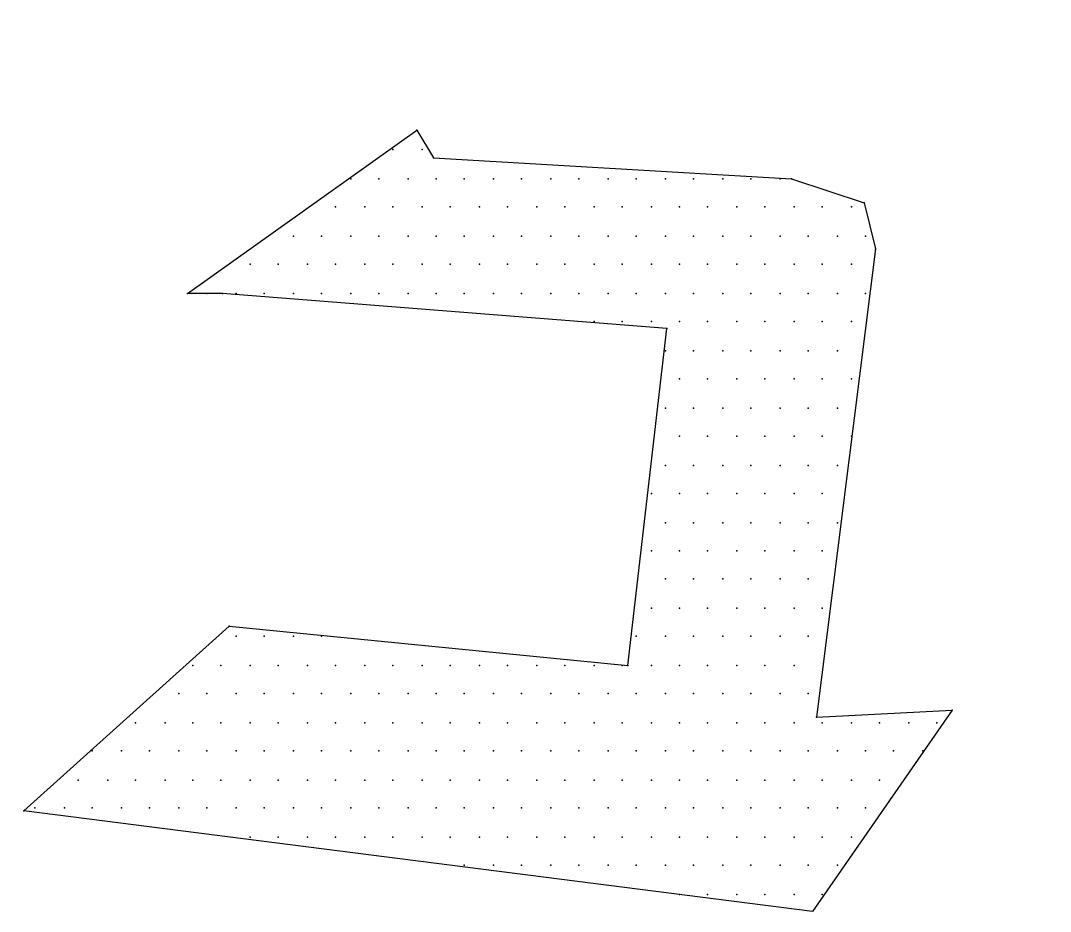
# Model space of a CAD drawing. Extents: x 180421 to 182279, y 668879 to 669787.
# Drawn here: x 181673.445 to 181677.332, y 669734.608 to 669737.972 of the extents above; entities that cross this region are included whole.
import ezdxf

# ---------------------------------------------------------------- set-up
doc = ezdxf.new("R2010")
doc.units = 0
doc.header["$LTSCALE"] = 2.5
doc.header["$MEASUREMENT"] = 0
doc.layers.add('KOTERET', color=1, linetype='CONTINUOUS')

msp = doc.modelspace()

# ---------------------------------------------------------------- linework, layer by layer
at = {"layer": 'KOTERET', "color": 1, "linetype": 'Continuous'}
for points in [[(181688.7952, 669737.3002, 0.06433), (181676.0537, 669740.8155, 0.055067), (181664.7321, 669741.1533, 0.081051), (181651.3572, 669738.4033, 0.05642), (181642.8858, 669734.0225, 0.170965), (181636.3725, 669726.4272, 0.076819), (181635.3802, 669721.9355, 0.118306), (181636.9689, 669715.0897, 0.129737), (181642.0465, 669709.3207, 0.070189), (181651.9853, 669704.0847, 0.047922), (181659.4381, 669702.1899, 0.049022), (181670.1052, 669701.4245, 0.072792), (181685.7075, 669704.127, 0.1248), (181695.9577, 669709.7324, 0.103709), (181701.5895, 669717.6971, 0.036886), (181702.0012, 669719.4442, 0.106536), (181701.7161, 669724.5693, 0.106243), (181696.6491, 669732.3071, 0.106919), (181688.7952, 669737.3002)], [(181659.6281, 669703.3352, 0.049045), (181670.0736, 669702.5857, 0.072972), (181685.3802, 669705.2459, 0.125195), (181695.1659, 669710.5821, 0.103069), (181700.5022, 669718.1035, 0.035565), (181700.8558, 669719.6289, 0.105225), (181700.613, 669724.2104, 0.105504), (181695.8363, 669731.4837, 0.107235), (181688.3729, 669736.2235, 0.064474), (181675.8901, 669739.6648, 0.055181), (181664.8007, 669739.9973, 0.081162), (181651.7742, 669737.3213, 0.05669), (181643.498, 669733.0354, 0.171614), (181637.4545, 669726.0102, 0.076301), (181636.5414, 669721.8932, 0.117637), (181638.0087, 669715.6122, 0.130118), (181642.7116, 669710.276, 0.070334), (181652.3812, 669705.1773, 0.047983), (181659.6281, 669703.3352)]]:
    msp.add_lwpolyline(points, format="xyb", dxfattribs=at)
at = {"layer": 'KOTERET', "color": 2, "linetype": 'Continuous'}
for points in [[(181674.0744, 669736.9413), (181674.94, 669737.5588)], [(181674.94, 669737.5588), (181675.0034, 669737.4533)], [(181674.8503, 669737.4849), (181674.8503, 669737.4849)], [(181674.9611, 669737.4849), (181674.9611, 669737.4849)], [(181675.0034, 669737.4533), (181676.3546, 669737.3741)], [(181674.6919, 669737.3741), (181674.6919, 669737.3741)], [(181674.7975, 669737.3741), (181674.7975, 669737.3741)], [(181674.9084, 669737.3741), (181674.9084, 669737.3741)], [(181675.0139, 669737.3741), (181675.0139, 669737.3741)], [(181675.1195, 669737.3741), (181675.1195, 669737.3741)], [(181675.2303, 669737.3741), (181675.2303, 669737.3741)], [(181675.3359, 669737.3741), (181675.3359, 669737.3741)], [(181675.4467, 669737.3741), (181675.4467, 669737.3741)], [(181675.5523, 669737.3741), (181675.5523, 669737.3741)], [(181675.6631, 669737.3741), (181675.6631, 669737.3741)], [(181675.7687, 669737.3741), (181675.7687, 669737.3741)], [(181675.8795, 669737.3741), (181675.8795, 669737.3741)], [(181675.9851, 669737.3741), (181675.9851, 669737.3741)], [(181676.0959, 669737.3741), (181676.0959, 669737.3741)], [(181676.2015, 669737.3741), (181676.2015, 669737.3741)], [(181676.3123, 669737.3741), (181676.3123, 669737.3741)], [(181676.3546, 669737.3741), (181676.629, 669737.2844)], [(181676.629, 669737.2844), (181676.6713, 669737.1102)], [(181674.6339, 669737.2685), (181674.6339, 669737.2685)], [(181674.7447, 669737.2685), (181674.7447, 669737.2685)], [(181674.8503, 669737.2685), (181674.8503, 669737.2685)], [(181674.9611, 669737.2685), (181674.9611, 669737.2685)], [(181675.0667, 669737.2685), (181675.0667, 669737.2685)], [(181675.1775, 669737.2685), (181675.1775, 669737.2685)], [(181675.2831, 669737.2685), (181675.2831, 669737.2685)], [(181675.3939, 669737.2685), (181675.3939, 669737.2685)], [(181675.4995, 669737.2685), (181675.4995, 669737.2685)], [(181675.6103, 669737.2685), (181675.6103, 669737.2685)], [(181675.7159, 669737.2685), (181675.7159, 669737.2685)], [(181675.8268, 669737.2685), (181675.8268, 669737.2685)], [(181675.9323, 669737.2685), (181675.9323, 669737.2685)], [(181676.0379, 669737.2685), (181676.0379, 669737.2685)], [(181676.1487, 669737.2685), (181676.1487, 669737.2685)], [(181676.2543, 669737.2685), (181676.2543, 669737.2685)], [(181676.3651, 669737.2685), (181676.3651, 669737.2685)], [(181676.4707, 669737.2685), (181676.4707, 669737.2685)], [(181676.5815, 669737.2685), (181676.5815, 669737.2685)], [(181674.4755, 669737.1577), (181674.4755, 669737.1577)], [(181674.5811, 669737.1577), (181674.5811, 669737.1577)], [(181674.6919, 669737.1577), (181674.6919, 669737.1577)], [(181674.7975, 669737.1577), (181674.7975, 669737.1577)], [(181674.9084, 669737.1577), (181674.9084, 669737.1577)], [(181675.0139, 669737.1577), (181675.0139, 669737.1577)], [(181675.1195, 669737.1577), (181675.1195, 669737.1577)], [(181675.2303, 669737.1577), (181675.2303, 669737.1577)], [(181675.3359, 669737.1577), (181675.3359, 669737.1577)], [(181675.4467, 669737.1577), (181675.4467, 669737.1577)], [(181675.5523, 669737.1577), (181675.5523, 669737.1577)], [(181675.6631, 669737.1577), (181675.6631, 669737.1577)], [(181675.7687, 669737.1577), (181675.7687, 669737.1577)], [(181675.8795, 669737.1577), (181675.8795, 669737.1577)], [(181675.9851, 669737.1577), (181675.9851, 669737.1577)], [(181676.0959, 669737.1577), (181676.0959, 669737.1577)], [(181676.2015, 669737.1577), (181676.2015, 669737.1577)], [(181676.3123, 669737.1577), (181676.3123, 669737.1577)], [(181676.4179, 669737.1577), (181676.4179, 669737.1577)], [(181676.5287, 669737.1577), (181676.5287, 669737.1577)], [(181676.6343, 669737.1577), (181676.6343, 669737.1577)], [(181676.6713, 669737.1102), (181676.4496, 669735.342)], [(181674.3119, 669737.0521), (181674.3119, 669737.0521)], [(181674.4175, 669737.0521), (181674.4175, 669737.0521)], [(181674.5283, 669737.0521), (181674.5283, 669737.0521)], [(181674.6339, 669737.0521), (181674.6339, 669737.0521)], [(181674.7447, 669737.0521), (181674.7447, 669737.0521)], [(181674.8503, 669737.0521), (181674.8503, 669737.0521)], [(181674.9611, 669737.0521), (181674.9611, 669737.0521)], [(181675.0667, 669737.0521), (181675.0667, 669737.0521)], [(181675.1775, 669737.0521), (181675.1775, 669737.0521)], [(181675.2831, 669737.0521), (181675.2831, 669737.0521)], [(181675.3939, 669737.0521), (181675.3939, 669737.0521)], [(181675.4995, 669737.0521), (181675.4995, 669737.0521)], [(181675.6103, 669737.0521), (181675.6103, 669737.0521)], [(181675.7159, 669737.0521), (181675.7159, 669737.0521)], [(181675.8268, 669737.0521), (181675.8268, 669737.0521)], [(181675.9323, 669737.0521), (181675.9323, 669737.0521)], [(181676.0379, 669737.0521), (181676.0379, 669737.0521)], [(181676.1487, 669737.0521), (181676.1487, 669737.0521)], [(181676.2543, 669737.0521), (181676.2543, 669737.0521)], [(181676.3651, 669737.0521), (181676.3651, 669737.0521)], [(181676.4707, 669737.0521), (181676.4707, 669737.0521)], [(181676.5815, 669737.0521), (181676.5815, 669737.0521)], [(181674.2064, 669736.9413), (181674.0744, 669736.9413)], [(181674.1483, 669736.9413), (181674.1483, 669736.9413)], [(181675.8848, 669736.8093), (181674.2064, 669736.9413)], [(181674.2591, 669736.9413), (181674.2591, 669736.9413)], [(181674.3647, 669736.9413), (181674.3647, 669736.9413)], [(181674.4755, 669736.9413), (181674.4755, 669736.9413)], [(181674.5811, 669736.9413), (181674.5811, 669736.9413)], [(181674.6919, 669736.9413), (181674.6919, 669736.9413)], [(181674.7975, 669736.9413), (181674.7975, 669736.9413)], [(181674.9084, 669736.9413), (181674.9084, 669736.9413)], [(181675.0139, 669736.9413), (181675.0139, 669736.9413)], [(181675.1195, 669736.9413), (181675.1195, 669736.9413)], [(181675.2303, 669736.9413), (181675.2303, 669736.9413)], [(181675.3359, 669736.9413), (181675.3359, 669736.9413)], [(181675.4467, 669736.9413), (181675.4467, 669736.9413)], [(181675.5523, 669736.9413), (181675.5523, 669736.9413)], [(181675.6631, 669736.9413), (181675.6631, 669736.9413)], [(181675.7687, 669736.9413), (181675.7687, 669736.9413)], [(181675.8795, 669736.9413), (181675.8795, 669736.9413)], [(181675.9851, 669736.9413), (181675.9851, 669736.9413)], [(181676.0959, 669736.9413), (181676.0959, 669736.9413)], [(181676.2015, 669736.9413), (181676.2015, 669736.9413)], [(181676.3123, 669736.9413), (181676.3123, 669736.9413)], [(181676.4179, 669736.9413), (181676.4179, 669736.9413)], [(181676.5287, 669736.9413), (181676.5287, 669736.9413)], [(181676.6343, 669736.9413), (181676.6343, 669736.9413)], [(181675.6103, 669736.8357), (181675.6103, 669736.8357)], [(181675.7159, 669736.8357), (181675.7159, 669736.8357)], [(181675.737, 669735.5373), (181675.8848, 669736.8093)], [(181675.8268, 669736.8357), (181675.8268, 669736.8357)], [(181675.9323, 669736.8357), (181675.9323, 669736.8357)], [(181676.0379, 669736.8357), (181676.0379, 669736.8357)], [(181676.1487, 669736.8357), (181676.1487, 669736.8357)], [(181676.2543, 669736.8357), (181676.2543, 669736.8357)], [(181676.3651, 669736.8357), (181676.3651, 669736.8357)], [(181676.4707, 669736.8357), (181676.4707, 669736.8357)], [(181676.5815, 669736.8357), (181676.5815, 669736.8357)], [(181675.8795, 669736.7249), (181675.8795, 669736.7249)], [(181675.9851, 669736.7249), (181675.9851, 669736.7249)], [(181676.0959, 669736.7249), (181676.0959, 669736.7249)], [(181676.2015, 669736.7249), (181676.2015, 669736.7249)], [(181676.3123, 669736.7249), (181676.3123, 669736.7249)], [(181676.4179, 669736.7249), (181676.4179, 669736.7249)], [(181676.5287, 669736.7249), (181676.5287, 669736.7249)], [(181675.9323, 669736.6193), (181675.9323, 669736.6193)], [(181676.0379, 669736.6193), (181676.0379, 669736.6193)], [(181676.1487, 669736.6193), (181676.1487, 669736.6193)], [(181676.2543, 669736.6193), (181676.2543, 669736.6193)], [(181676.3651, 669736.6193), (181676.3651, 669736.6193)], [(181676.4707, 669736.6193), (181676.4707, 669736.6193)], [(181676.5815, 669736.6193), (181676.5815, 669736.6193)], [(181675.8795, 669736.5085), (181675.8795, 669736.5085)], [(181675.9851, 669736.5085), (181675.9851, 669736.5085)], [(181676.0959, 669736.5085), (181676.0959, 669736.5085)], [(181676.2015, 669736.5085), (181676.2015, 669736.5085)], [(181676.3123, 669736.5085), (181676.3123, 669736.5085)], [(181676.4179, 669736.5085), (181676.4179, 669736.5085)], [(181676.5287, 669736.5085), (181676.5287, 669736.5085)], [(181675.9323, 669736.4029), (181675.9323, 669736.4029)], [(181676.0379, 669736.4029), (181676.0379, 669736.4029)], [(181676.1487, 669736.4029), (181676.1487, 669736.4029)], [(181676.2543, 669736.4029), (181676.2543, 669736.4029)], [(181676.3651, 669736.4029), (181676.3651, 669736.4029)], [(181676.4707, 669736.4029), (181676.4707, 669736.4029)], [(181676.5815, 669736.4029), (181676.5815, 669736.4029)], [(181675.8795, 669736.2921), (181675.8795, 669736.2921)], [(181675.9851, 669736.2921), (181675.9851, 669736.2921)], [(181676.0959, 669736.2921), (181676.0959, 669736.2921)], [(181676.2015, 669736.2921), (181676.2015, 669736.2921)], [(181676.3123, 669736.2921), (181676.3123, 669736.2921)], [(181676.4179, 669736.2921), (181676.4179, 669736.2921)], [(181676.5287, 669736.2921), (181676.5287, 669736.2921)], [(181675.8268, 669736.1865), (181675.8268, 669736.1865)], [(181675.9323, 669736.1865), (181675.9323, 669736.1865)], [(181676.0379, 669736.1865), (181676.0379, 669736.1865)], [(181676.1487, 669736.1865), (181676.1487, 669736.1865)], [(181676.2543, 669736.1865), (181676.2543, 669736.1865)], [(181676.3651, 669736.1865), (181676.3651, 669736.1865)], [(181676.4707, 669736.1865), (181676.4707, 669736.1865)], [(181675.8795, 669736.0757), (181675.8795, 669736.0757)], [(181675.9851, 669736.0757), (181675.9851, 669736.0757)], [(181676.0959, 669736.0757), (181676.0959, 669736.0757)], [(181676.2015, 669736.0757), (181676.2015, 669736.0757)], [(181676.3123, 669736.0757), (181676.3123, 669736.0757)], [(181676.4179, 669736.0757), (181676.4179, 669736.0757)], [(181676.5287, 669736.0757), (181676.5287, 669736.0757)], [(181675.8268, 669735.9701), (181675.8268, 669735.9701)], [(181675.9323, 669735.9701), (181675.9323, 669735.9701)], [(181676.0379, 669735.9701), (181676.0379, 669735.9701)], [(181676.1487, 669735.9701), (181676.1487, 669735.9701)], [(181676.2543, 669735.9701), (181676.2543, 669735.9701)], [(181676.3651, 669735.9701), (181676.3651, 669735.9701)], [(181676.4707, 669735.9701), (181676.4707, 669735.9701)], [(181675.8795, 669735.8645), (181675.8795, 669735.8645)], [(181675.9851, 669735.8645), (181675.9851, 669735.8645)], [(181676.0959, 669735.8645), (181676.0959, 669735.8645)], [(181676.2015, 669735.8645), (181676.2015, 669735.8645)], [(181676.3123, 669735.8645), (181676.3123, 669735.8645)], [(181676.4179, 669735.8645), (181676.4179, 669735.8645)], [(181675.8268, 669735.7537), (181675.8268, 669735.7537)], [(181675.9323, 669735.7537), (181675.9323, 669735.7537)], [(181676.0379, 669735.7537), (181676.0379, 669735.7537)], [(181676.1487, 669735.7537), (181676.1487, 669735.7537)], [(181676.2543, 669735.7537), (181676.2543, 669735.7537)], [(181676.3651, 669735.7537), (181676.3651, 669735.7537)], [(181676.4707, 669735.7537), (181676.4707, 669735.7537)], [(181673.4569, 669734.9884), (181674.2327, 669735.6851)], [(181674.2327, 669735.6851), (181675.737, 669735.5373)], [(181674.2591, 669735.6481), (181674.2591, 669735.6481)], [(181674.3647, 669735.6481), (181674.3647, 669735.6481)], [(181674.4755, 669735.6481), (181674.4755, 669735.6481)], [(181674.5811, 669735.6481), (181674.5811, 669735.6481)], [(181675.7687, 669735.6481), (181675.7687, 669735.6481)], [(181675.8795, 669735.6481), (181675.8795, 669735.6481)], [(181675.9851, 669735.6481), (181675.9851, 669735.6481)], [(181676.0959, 669735.6481), (181676.0959, 669735.6481)], [(181676.2015, 669735.6481), (181676.2015, 669735.6481)], [(181676.3123, 669735.6481), (181676.3123, 669735.6481)], [(181676.4179, 669735.6481), (181676.4179, 669735.6481)], [(181674.0955, 669735.5373), (181674.0955, 669735.5373)], [(181674.2011, 669735.5373), (181674.2011, 669735.5373)], [(181674.3119, 669735.5373), (181674.3119, 669735.5373)], [(181674.4175, 669735.5373), (181674.4175, 669735.5373)], [(181674.5283, 669735.5373), (181674.5283, 669735.5373)], [(181674.6339, 669735.5373), (181674.6339, 669735.5373)], [(181674.7447, 669735.5373), (181674.7447, 669735.5373)], [(181674.8503, 669735.5373), (181674.8503, 669735.5373)], [(181674.9611, 669735.5373), (181674.9611, 669735.5373)], [(181675.0667, 669735.5373), (181675.0667, 669735.5373)], [(181675.1775, 669735.5373), (181675.1775, 669735.5373)], [(181675.2831, 669735.5373), (181675.2831, 669735.5373)], [(181675.3939, 669735.5373), (181675.3939, 669735.5373)], [(181675.4995, 669735.5373), (181675.4995, 669735.5373)], [(181675.6103, 669735.5373), (181675.6103, 669735.5373)], [(181675.7159, 669735.5373), (181675.7159, 669735.5373)], [(181675.8268, 669735.5373), (181675.8268, 669735.5373)], [(181675.9323, 669735.5373), (181675.9323, 669735.5373)], [(181676.0379, 669735.5373), (181676.0379, 669735.5373)], [(181676.1487, 669735.5373), (181676.1487, 669735.5373)], [(181676.2543, 669735.5373), (181676.2543, 669735.5373)], [(181676.3651, 669735.5373), (181676.3651, 669735.5373)], [(181674.0427, 669735.4317), (181674.0427, 669735.4317)], [(181674.1483, 669735.4317), (181674.1483, 669735.4317)], [(181674.2591, 669735.4317), (181674.2591, 669735.4317)], [(181674.3647, 669735.4317), (181674.3647, 669735.4317)], [(181674.4755, 669735.4317), (181674.4755, 669735.4317)], [(181674.5811, 669735.4317), (181674.5811, 669735.4317)], [(181674.6919, 669735.4317), (181674.6919, 669735.4317)], [(181674.7975, 669735.4317), (181674.7975, 669735.4317)], [(181674.9084, 669735.4317), (181674.9084, 669735.4317)], [(181675.0139, 669735.4317), (181675.0139, 669735.4317)], [(181675.1195, 669735.4317), (181675.1195, 669735.4317)], [(181675.2303, 669735.4317), (181675.2303, 669735.4317)], [(181675.3359, 669735.4317), (181675.3359, 669735.4317)], [(181675.4467, 669735.4317), (181675.4467, 669735.4317)], [(181675.5523, 669735.4317), (181675.5523, 669735.4317)], [(181675.6631, 669735.4317), (181675.6631, 669735.4317)], [(181675.7687, 669735.4317), (181675.7687, 669735.4317)], [(181675.8795, 669735.4317), (181675.8795, 669735.4317)], [(181675.9851, 669735.4317), (181675.9851, 669735.4317)], [(181676.0959, 669735.4317), (181676.0959, 669735.4317)], [(181676.2015, 669735.4317), (181676.2015, 669735.4317)], [(181676.3123, 669735.4317), (181676.3123, 669735.4317)], [(181676.4179, 669735.4317), (181676.4179, 669735.4317)], [(181676.9616, 669735.3684), (181676.4337, 669734.6083)], [(181676.4496, 669735.342), (181676.9616, 669735.3684)], [(181673.8791, 669735.3209), (181673.8791, 669735.3209)], [(181673.99, 669735.3209), (181673.99, 669735.3209)], [(181674.0955, 669735.3209), (181674.0955, 669735.3209)], [(181674.2011, 669735.3209), (181674.2011, 669735.3209)], [(181674.3119, 669735.3209), (181674.3119, 669735.3209)], [(181674.4175, 669735.3209), (181674.4175, 669735.3209)], [(181674.5283, 669735.3209), (181674.5283, 669735.3209)], [(181674.6339, 669735.3209), (181674.6339, 669735.3209)], [(181674.7447, 669735.3209), (181674.7447, 669735.3209)], [(181674.8503, 669735.3209), (181674.8503, 669735.3209)], [(181674.9611, 669735.3209), (181674.9611, 669735.3209)], [(181675.0667, 669735.3209), (181675.0667, 669735.3209)], [(181675.1775, 669735.3209), (181675.1775, 669735.3209)], [(181675.2831, 669735.3209), (181675.2831, 669735.3209)], [(181675.3939, 669735.3209), (181675.3939, 669735.3209)], [(181675.4995, 669735.3209), (181675.4995, 669735.3209)], [(181675.6103, 669735.3209), (181675.6103, 669735.3209)], [(181675.7159, 669735.3209), (181675.7159, 669735.3209)], [(181675.8268, 669735.3209), (181675.8268, 669735.3209)], [(181675.9323, 669735.3209), (181675.9323, 669735.3209)], [(181676.0379, 669735.3209), (181676.0379, 669735.3209)], [(181676.1487, 669735.3209), (181676.1487, 669735.3209)], [(181676.2543, 669735.3209), (181676.2543, 669735.3209)], [(181676.3651, 669735.3209), (181676.3651, 669735.3209)], [(181676.4707, 669735.3209), (181676.4707, 669735.3209)], [(181676.5815, 669735.3209), (181676.5815, 669735.3209)], [(181676.6871, 669735.3209), (181676.6871, 669735.3209)], [(181676.7979, 669735.3209), (181676.7979, 669735.3209)], [(181676.9035, 669735.3209), (181676.9035, 669735.3209)], [(181673.7155, 669735.2153), (181673.7155, 669735.2153)], [(181673.8263, 669735.2153), (181673.8263, 669735.2153)], [(181673.9319, 669735.2153), (181673.9319, 669735.2153)], [(181674.0427, 669735.2153), (181674.0427, 669735.2153)], [(181674.1483, 669735.2153), (181674.1483, 669735.2153)], [(181674.2591, 669735.2153), (181674.2591, 669735.2153)], [(181674.3647, 669735.2153), (181674.3647, 669735.2153)], [(181674.4755, 669735.2153), (181674.4755, 669735.2153)], [(181674.5811, 669735.2153), (181674.5811, 669735.2153)], [(181674.6919, 669735.2153), (181674.6919, 669735.2153)], [(181674.7975, 669735.2153), (181674.7975, 669735.2153)], [(181674.9084, 669735.2153), (181674.9084, 669735.2153)], [(181675.0139, 669735.2153), (181675.0139, 669735.2153)], [(181675.1195, 669735.2153), (181675.1195, 669735.2153)], [(181675.2303, 669735.2153), (181675.2303, 669735.2153)], [(181675.3359, 669735.2153), (181675.3359, 669735.2153)], [(181675.4467, 669735.2153), (181675.4467, 669735.2153)], [(181675.5523, 669735.2153), (181675.5523, 669735.2153)], [(181675.6631, 669735.2153), (181675.6631, 669735.2153)], [(181675.7687, 669735.2153), (181675.7687, 669735.2153)], [(181675.8795, 669735.2153), (181675.8795, 669735.2153)], [(181675.9851, 669735.2153), (181675.9851, 669735.2153)], [(181676.0959, 669735.2153), (181676.0959, 669735.2153)], [(181676.2015, 669735.2153), (181676.2015, 669735.2153)], [(181676.3123, 669735.2153), (181676.3123, 669735.2153)], [(181676.4179, 669735.2153), (181676.4179, 669735.2153)], [(181676.5287, 669735.2153), (181676.5287, 669735.2153)], [(181676.6343, 669735.2153), (181676.6343, 669735.2153)], [(181676.7399, 669735.2153), (181676.7399, 669735.2153)], [(181676.8507, 669735.2153), (181676.8507, 669735.2153)], [(181673.6627, 669735.1045), (181673.6627, 669735.1045)], [(181673.7735, 669735.1045), (181673.7735, 669735.1045)], [(181673.8791, 669735.1045), (181673.8791, 669735.1045)], [(181673.99, 669735.1045), (181673.99, 669735.1045)], [(181674.0955, 669735.1045), (181674.0955, 669735.1045)], [(181674.2011, 669735.1045), (181674.2011, 669735.1045)], [(181674.3119, 669735.1045), (181674.3119, 669735.1045)], [(181674.4175, 669735.1045), (181674.4175, 669735.1045)], [(181674.5283, 669735.1045), (181674.5283, 669735.1045)], [(181674.6339, 669735.1045), (181674.6339, 669735.1045)], [(181674.7447, 669735.1045), (181674.7447, 669735.1045)], [(181674.8503, 669735.1045), (181674.8503, 669735.1045)], [(181674.9611, 669735.1045), (181674.9611, 669735.1045)], [(181675.0667, 669735.1045), (181675.0667, 669735.1045)], [(181675.1775, 669735.1045), (181675.1775, 669735.1045)], [(181675.2831, 669735.1045), (181675.2831, 669735.1045)], [(181675.3939, 669735.1045), (181675.3939, 669735.1045)], [(181675.4995, 669735.1045), (181675.4995, 669735.1045)], [(181675.6103, 669735.1045), (181675.6103, 669735.1045)], [(181675.7159, 669735.1045), (181675.7159, 669735.1045)], [(181675.8268, 669735.1045), (181675.8268, 669735.1045)], [(181675.9323, 669735.1045), (181675.9323, 669735.1045)], [(181676.0379, 669735.1045), (181676.0379, 669735.1045)], [(181676.1487, 669735.1045), (181676.1487, 669735.1045)], [(181676.2543, 669735.1045), (181676.2543, 669735.1045)], [(181676.3651, 669735.1045), (181676.3651, 669735.1045)], [(181676.4707, 669735.1045), (181676.4707, 669735.1045)], [(181676.5815, 669735.1045), (181676.5815, 669735.1045)], [(181676.6871, 669735.1045), (181676.6871, 669735.1045)], [(181676.4337, 669734.6083), (181673.4569, 669734.9884)], [(181673.4991, 669734.9989), (181673.4991, 669734.9989)], [(181673.6099, 669734.9989), (181673.6099, 669734.9989)], [(181673.7155, 669734.9989), (181673.7155, 669734.9989)], [(181673.8263, 669734.9989), (181673.8263, 669734.9989)], [(181673.9319, 669734.9989), (181673.9319, 669734.9989)], [(181674.0427, 669734.9989), (181674.0427, 669734.9989)], [(181674.1483, 669734.9989), (181674.1483, 669734.9989)], [(181674.2591, 669734.9989), (181674.2591, 669734.9989)], [(181674.3647, 669734.9989), (181674.3647, 669734.9989)], [(181674.4755, 669734.9989), (181674.4755, 669734.9989)], [(181674.5811, 669734.9989), (181674.5811, 669734.9989)], [(181674.6919, 669734.9989), (181674.6919, 669734.9989)], [(181674.7975, 669734.9989), (181674.7975, 669734.9989)], [(181674.9084, 669734.9989), (181674.9084, 669734.9989)], [(181675.0139, 669734.9989), (181675.0139, 669734.9989)], [(181675.1195, 669734.9989), (181675.1195, 669734.9989)], [(181675.2303, 669734.9989), (181675.2303, 669734.9989)], [(181675.3359, 669734.9989), (181675.3359, 669734.9989)], [(181675.4467, 669734.9989), (181675.4467, 669734.9989)], [(181675.5523, 669734.9989), (181675.5523, 669734.9989)], [(181675.6631, 669734.9989), (181675.6631, 669734.9989)], [(181675.7687, 669734.9989), (181675.7687, 669734.9989)], [(181675.8795, 669734.9989), (181675.8795, 669734.9989)], [(181675.9851, 669734.9989), (181675.9851, 669734.9989)], [(181676.0959, 669734.9989), (181676.0959, 669734.9989)], [(181676.2015, 669734.9989), (181676.2015, 669734.9989)], [(181676.3123, 669734.9989), (181676.3123, 669734.9989)], [(181676.4179, 669734.9989), (181676.4179, 669734.9989)], [(181676.5287, 669734.9989), (181676.5287, 669734.9989)], [(181676.6343, 669734.9989), (181676.6343, 669734.9989)], [(181674.3119, 669734.8881), (181674.3119, 669734.8881)], [(181674.4175, 669734.8881), (181674.4175, 669734.8881)], [(181674.5283, 669734.8881), (181674.5283, 669734.8881)], [(181674.6339, 669734.8881), (181674.6339, 669734.8881)], [(181674.7447, 669734.8881), (181674.7447, 669734.8881)], [(181674.8503, 669734.8881), (181674.8503, 669734.8881)], [(181674.9611, 669734.8881), (181674.9611, 669734.8881)], [(181675.0667, 669734.8881), (181675.0667, 669734.8881)], [(181675.1775, 669734.8881), (181675.1775, 669734.8881)], [(181675.2831, 669734.8881), (181675.2831, 669734.8881)], [(181675.3939, 669734.8881), (181675.3939, 669734.8881)], [(181675.4995, 669734.8881), (181675.4995, 669734.8881)], [(181675.6103, 669734.8881), (181675.6103, 669734.8881)], [(181675.7159, 669734.8881), (181675.7159, 669734.8881)], [(181675.8268, 669734.8881), (181675.8268, 669734.8881)], [(181675.9323, 669734.8881), (181675.9323, 669734.8881)], [(181676.0379, 669734.8881), (181676.0379, 669734.8881)], [(181676.1487, 669734.8881), (181676.1487, 669734.8881)], [(181676.2543, 669734.8881), (181676.2543, 669734.8881)], [(181676.3651, 669734.8881), (181676.3651, 669734.8881)], [(181676.4707, 669734.8881), (181676.4707, 669734.8881)], [(181676.5815, 669734.8881), (181676.5815, 669734.8881)], [(181675.1195, 669734.7825), (181675.1195, 669734.7825)], [(181675.2303, 669734.7825), (181675.2303, 669734.7825)], [(181675.3359, 669734.7825), (181675.3359, 669734.7825)], [(181675.4467, 669734.7825), (181675.4467, 669734.7825)], [(181675.5523, 669734.7825), (181675.5523, 669734.7825)], [(181675.6631, 669734.7825), (181675.6631, 669734.7825)], [(181675.7687, 669734.7825), (181675.7687, 669734.7825)], [(181675.8795, 669734.7825), (181675.8795, 669734.7825)], [(181675.9851, 669734.7825), (181675.9851, 669734.7825)], [(181676.0959, 669734.7825), (181676.0959, 669734.7825)], [(181676.2015, 669734.7825), (181676.2015, 669734.7825)], [(181676.3123, 669734.7825), (181676.3123, 669734.7825)], [(181676.4179, 669734.7825), (181676.4179, 669734.7825)], [(181676.5287, 669734.7825), (181676.5287, 669734.7825)], [(181675.9323, 669734.6717), (181675.9323, 669734.6717)], [(181676.0379, 669734.6717), (181676.0379, 669734.6717)], [(181676.1487, 669734.6717), (181676.1487, 669734.6717)], [(181676.2543, 669734.6717), (181676.2543, 669734.6717)], [(181676.3651, 669734.6717), (181676.3651, 669734.6717)], [(181676.4707, 669734.6717), (181676.4707, 669734.6717)]]:
    msp.add_lwpolyline(points, dxfattribs=at)
at = {"layer": 'KOTERET', "color": 1}
for p in [(181674.94, 669737.5588), (181674.94, 669737.5588), (181674.8503, 669737.4849), (181674.8503, 669737.4849), (181674.9611, 669737.4849), (181674.9611, 669737.4849), (181675.0034, 669737.4533), (181675.0034, 669737.4533), (181674.6919, 669737.3741), (181674.6919, 669737.3741), (181674.7975, 669737.3741), (181674.7975, 669737.3741), (181674.9084, 669737.3741), (181674.9084, 669737.3741), (181675.0139, 669737.3741), (181675.0139, 669737.3741), (181675.1195, 669737.3741), (181675.1195, 669737.3741), (181675.2303, 669737.3741), (181675.2303, 669737.3741), (181675.3359, 669737.3741), (181675.3359, 669737.3741), (181675.4467, 669737.3741), (181675.4467, 669737.3741), (181675.5523, 669737.3741), (181675.5523, 669737.3741), (181675.6631, 669737.3741), (181675.6631, 669737.3741), (181675.7687, 669737.3741), (181675.7687, 669737.3741), (181675.8795, 669737.3741), (181675.8795, 669737.3741), (181675.9851, 669737.3741), (181675.9851, 669737.3741), (181676.0959, 669737.3741), (181676.0959, 669737.3741), (181676.2015, 669737.3741), (181676.2015, 669737.3741), (181676.3123, 669737.3741), (181676.3123, 669737.3741), (181676.3546, 669737.3741), (181676.3546, 669737.3741), (181676.629, 669737.2844), (181676.629, 669737.2844), (181674.6339, 669737.2685), (181674.6339, 669737.2685), (181674.7447, 669737.2685), (181674.7447, 669737.2685), (181674.8503, 669737.2685), (181674.8503, 669737.2685), (181674.9611, 669737.2685), (181674.9611, 669737.2685), (181675.0667, 669737.2685), (181675.0667, 669737.2685), (181675.1775, 669737.2685), (181675.1775, 669737.2685), (181675.2831, 669737.2685), (181675.2831, 669737.2685), (181675.3939, 669737.2685), (181675.3939, 669737.2685), (181675.4995, 669737.2685), (181675.4995, 669737.2685), (181675.6103, 669737.2685), (181675.6103, 669737.2685), (181675.7159, 669737.2685), (181675.7159, 669737.2685), (181675.8268, 669737.2685), (181675.8268, 669737.2685), (181675.9323, 669737.2685), (181675.9323, 669737.2685), (181676.0379, 669737.2685), (181676.0379, 669737.2685), (181676.1487, 669737.2685), (181676.1487, 669737.2685), (181676.2543, 669737.2685), (181676.2543, 669737.2685), (181676.3651, 669737.2685), (181676.3651, 669737.2685), (181676.4707, 669737.2685), (181676.4707, 669737.2685), (181676.5815, 669737.2685), (181676.5815, 669737.2685), (181674.4755, 669737.1577), (181674.4755, 669737.1577), (181674.5811, 669737.1577), (181674.5811, 669737.1577), (181674.6919, 669737.1577), (181674.6919, 669737.1577), (181674.7975, 669737.1577), (181674.7975, 669737.1577), (181674.9084, 669737.1577), (181674.9084, 669737.1577), (181675.0139, 669737.1577), (181675.0139, 669737.1577), (181675.1195, 669737.1577), (181675.1195, 669737.1577), (181675.2303, 669737.1577), (181675.2303, 669737.1577), (181675.3359, 669737.1577), (181675.3359, 669737.1577), (181675.4467, 669737.1577), (181675.4467, 669737.1577), (181675.5523, 669737.1577), (181675.5523, 669737.1577), (181675.6631, 669737.1577), (181675.6631, 669737.1577), (181675.7687, 669737.1577), (181675.7687, 669737.1577), (181675.8795, 669737.1577), (181675.8795, 669737.1577), (181675.9851, 669737.1577), (181675.9851, 669737.1577), (181676.0959, 669737.1577), (181676.0959, 669737.1577), (181676.2015, 669737.1577), (181676.2015, 669737.1577), (181676.3123, 669737.1577), (181676.3123, 669737.1577), (181676.4179, 669737.1577), (181676.4179, 669737.1577), (181676.5287, 669737.1577), (181676.5287, 669737.1577), (181676.6343, 669737.1577), (181676.6343, 669737.1577), (181676.6713, 669737.1102), (181676.6713, 669737.1102), (181674.3119, 669737.0521), (181674.3119, 669737.0521), (181674.4175, 669737.0521), (181674.4175, 669737.0521), (181674.5283, 669737.0521), (181674.5283, 669737.0521), (181674.6339, 669737.0521), (181674.6339, 669737.0521), (181674.7447, 669737.0521), (181674.7447, 669737.0521), (181674.8503, 669737.0521), (181674.8503, 669737.0521), (181674.9611, 669737.0521), (181674.9611, 669737.0521), (181675.0667, 669737.0521), (181675.0667, 669737.0521), (181675.1775, 669737.0521), (181675.1775, 669737.0521), (181675.2831, 669737.0521), (181675.2831, 669737.0521), (181675.3939, 669737.0521), (181675.3939, 669737.0521), (181675.4995, 669737.0521), (181675.4995, 669737.0521), (181675.6103, 669737.0521), (181675.6103, 669737.0521), (181675.7159, 669737.0521), (181675.7159, 669737.0521), (181675.8268, 669737.0521), (181675.8268, 669737.0521), (181675.9323, 669737.0521), (181675.9323, 669737.0521), (181676.0379, 669737.0521), (181676.0379, 669737.0521), (181676.1487, 669737.0521), (181676.1487, 669737.0521), (181676.2543, 669737.0521), (181676.2543, 669737.0521), (181676.3651, 669737.0521), (181676.3651, 669737.0521), (181676.4707, 669737.0521), (181676.4707, 669737.0521), (181676.5815, 669737.0521), (181676.5815, 669737.0521), (181674.0744, 669736.9413), (181674.0744, 669736.9413), (181674.1483, 669736.9413), (181674.1483, 669736.9413), (181674.2064, 669736.9413), (181674.2064, 669736.9413), (181674.2591, 669736.9413), (181674.2591, 669736.9413), (181674.3647, 669736.9413), (181674.3647, 669736.9413), (181674.4755, 669736.9413), (181674.4755, 669736.9413), (181674.5811, 669736.9413), (181674.5811, 669736.9413), (181674.6919, 669736.9413), (181674.6919, 669736.9413), (181674.7975, 669736.9413), (181674.7975, 669736.9413), (181674.9084, 669736.9413), (181674.9084, 669736.9413), (181675.0139, 669736.9413), (181675.0139, 669736.9413), (181675.1195, 669736.9413), (181675.1195, 669736.9413), (181675.2303, 669736.9413), (181675.2303, 669736.9413), (181675.3359, 669736.9413), (181675.3359, 669736.9413), (181675.4467, 669736.9413), (181675.4467, 669736.9413), (181675.5523, 669736.9413), (181675.5523, 669736.9413), (181675.6631, 669736.9413), (181675.6631, 669736.9413), (181675.7687, 669736.9413), (181675.7687, 669736.9413), (181675.8795, 669736.9413), (181675.8795, 669736.9413), (181675.9851, 669736.9413), (181675.9851, 669736.9413), (181676.0959, 669736.9413), (181676.0959, 669736.9413), (181676.2015, 669736.9413), (181676.2015, 669736.9413), (181676.3123, 669736.9413), (181676.3123, 669736.9413), (181676.4179, 669736.9413), (181676.4179, 669736.9413), (181676.5287, 669736.9413), (181676.5287, 669736.9413), (181676.6343, 669736.9413), (181676.6343, 669736.9413), (181675.6103, 669736.8357), (181675.6103, 669736.8357), (181675.7159, 669736.8357), (181675.7159, 669736.8357), (181675.8268, 669736.8357), (181675.8268, 669736.8357), (181675.8848, 669736.8093), (181675.8848, 669736.8093), (181675.9323, 669736.8357), (181675.9323, 669736.8357), (181676.0379, 669736.8357), (181676.0379, 669736.8357), (181676.1487, 669736.8357), (181676.1487, 669736.8357), (181676.2543, 669736.8357), (181676.2543, 669736.8357), (181676.3651, 669736.8357), (181676.3651, 669736.8357), (181676.4707, 669736.8357), (181676.4707, 669736.8357), (181676.5815, 669736.8357), (181676.5815, 669736.8357), (181675.8795, 669736.7249), (181675.8795, 669736.7249), (181675.9851, 669736.7249), (181675.9851, 669736.7249), (181676.0959, 669736.7249), (181676.0959, 669736.7249), (181676.2015, 669736.7249), (181676.2015, 669736.7249), (181676.3123, 669736.7249), (181676.3123, 669736.7249), (181676.4179, 669736.7249), (181676.4179, 669736.7249), (181676.5287, 669736.7249), (181676.5287, 669736.7249), (181675.9323, 669736.6193), (181675.9323, 669736.6193), (181676.0379, 669736.6193), (181676.0379, 669736.6193), (181676.1487, 669736.6193), (181676.1487, 669736.6193), (181676.2543, 669736.6193), (181676.2543, 669736.6193), (181676.3651, 669736.6193), (181676.3651, 669736.6193), (181676.4707, 669736.6193), (181676.4707, 669736.6193), (181676.5815, 669736.6193), (181676.5815, 669736.6193), (181675.8795, 669736.5085), (181675.8795, 669736.5085), (181675.9851, 669736.5085), (181675.9851, 669736.5085), (181676.0959, 669736.5085), (181676.0959, 669736.5085), (181676.2015, 669736.5085), (181676.2015, 669736.5085), (181676.3123, 669736.5085), (181676.3123, 669736.5085), (181676.4179, 669736.5085), (181676.4179, 669736.5085), (181676.5287, 669736.5085), (181676.5287, 669736.5085), (181675.9323, 669736.4029), (181675.9323, 669736.4029), (181676.0379, 669736.4029), (181676.0379, 669736.4029), (181676.1487, 669736.4029), (181676.1487, 669736.4029), (181676.2543, 669736.4029), (181676.2543, 669736.4029), (181676.3651, 669736.4029), (181676.3651, 669736.4029), (181676.4707, 669736.4029), (181676.4707, 669736.4029), (181676.5815, 669736.4029), (181676.5815, 669736.4029), (181675.8795, 669736.2921), (181675.8795, 669736.2921), (181675.9851, 669736.2921), (181675.9851, 669736.2921), (181676.0959, 669736.2921), (181676.0959, 669736.2921), (181676.2015, 669736.2921), (181676.2015, 669736.2921), (181676.3123, 669736.2921), (181676.3123, 669736.2921), (181676.4179, 669736.2921), (181676.4179, 669736.2921), (181676.5287, 669736.2921), (181676.5287, 669736.2921), (181675.8268, 669736.1865), (181675.8268, 669736.1865), (181675.9323, 669736.1865), (181675.9323, 669736.1865), (181676.0379, 669736.1865), (181676.0379, 669736.1865), (181676.1487, 669736.1865), (181676.1487, 669736.1865), (181676.2543, 669736.1865), (181676.2543, 669736.1865), (181676.3651, 669736.1865), (181676.3651, 669736.1865), (181676.4707, 669736.1865), (181676.4707, 669736.1865), (181675.8795, 669736.0757), (181675.8795, 669736.0757), (181675.9851, 669736.0757), (181675.9851, 669736.0757), (181676.0959, 669736.0757), (181676.0959, 669736.0757), (181676.2015, 669736.0757), (181676.2015, 669736.0757), (181676.3123, 669736.0757), (181676.3123, 669736.0757), (181676.4179, 669736.0757), (181676.4179, 669736.0757), (181676.5287, 669736.0757), (181676.5287, 669736.0757), (181675.8268, 669735.9701), (181675.8268, 669735.9701), (181675.9323, 669735.9701), (181675.9323, 669735.9701), (181676.0379, 669735.9701), (181676.0379, 669735.9701), (181676.1487, 669735.9701), (181676.1487, 669735.9701), (181676.2543, 669735.9701), (181676.2543, 669735.9701), (181676.3651, 669735.9701), (181676.3651, 669735.9701), (181676.4707, 669735.9701), (181676.4707, 669735.9701), (181675.8795, 669735.8645), (181675.8795, 669735.8645), (181675.9851, 669735.8645), (181675.9851, 669735.8645), (181676.0959, 669735.8645), (181676.0959, 669735.8645), (181676.2015, 669735.8645), (181676.2015, 669735.8645), (181676.3123, 669735.8645), (181676.3123, 669735.8645), (181676.4179, 669735.8645), (181676.4179, 669735.8645), (181675.8268, 669735.7537), (181675.8268, 669735.7537), (181675.9323, 669735.7537), (181675.9323, 669735.7537), (181676.0379, 669735.7537), (181676.0379, 669735.7537), (181676.1487, 669735.7537), (181676.1487, 669735.7537), (181676.2543, 669735.7537), (181676.2543, 669735.7537), (181676.3651, 669735.7537), (181676.3651, 669735.7537), (181676.4707, 669735.7537), (181676.4707, 669735.7537), (181674.2327, 669735.6851), (181674.2327, 669735.6851), (181674.2591, 669735.6481), (181674.2591, 669735.6481), (181674.3647, 669735.6481), (181674.3647, 669735.6481), (181674.4755, 669735.6481), (181674.4755, 669735.6481), (181674.5811, 669735.6481), (181674.5811, 669735.6481), (181675.7687, 669735.6481), (181675.7687, 669735.6481), (181675.8795, 669735.6481), (181675.8795, 669735.6481), (181675.9851, 669735.6481), (181675.9851, 669735.6481), (181676.0959, 669735.6481), (181676.0959, 669735.6481), (181676.2015, 669735.6481), (181676.2015, 669735.6481), (181676.3123, 669735.6481), (181676.3123, 669735.6481), (181676.4179, 669735.6481), (181676.4179, 669735.6481), (181674.0955, 669735.5373), (181674.0955, 669735.5373), (181674.2011, 669735.5373), (181674.2011, 669735.5373), (181674.3119, 669735.5373), (181674.3119, 669735.5373), (181674.4175, 669735.5373), (181674.4175, 669735.5373), (181674.5283, 669735.5373), (181674.5283, 669735.5373), (181674.6339, 669735.5373), (181674.6339, 669735.5373), (181674.7447, 669735.5373), (181674.7447, 669735.5373), (181674.8503, 669735.5373), (181674.8503, 669735.5373), (181674.9611, 669735.5373), (181674.9611, 669735.5373), (181675.0667, 669735.5373), (181675.0667, 669735.5373), (181675.1775, 669735.5373), (181675.1775, 669735.5373), (181675.2831, 669735.5373), (181675.2831, 669735.5373), (181675.3939, 669735.5373), (181675.3939, 669735.5373), (181675.4995, 669735.5373), (181675.4995, 669735.5373), (181675.6103, 669735.5373), (181675.6103, 669735.5373), (181675.7159, 669735.5373), (181675.7159, 669735.5373), (181675.737, 669735.5373), (181675.737, 669735.5373), (181675.8268, 669735.5373), (181675.8268, 669735.5373), (181675.9323, 669735.5373), (181675.9323, 669735.5373), (181676.0379, 669735.5373), (181676.0379, 669735.5373), (181676.1487, 669735.5373), (181676.1487, 669735.5373), (181676.2543, 669735.5373), (181676.2543, 669735.5373), (181676.3651, 669735.5373), (181676.3651, 669735.5373), (181674.0427, 669735.4317), (181674.0427, 669735.4317), (181674.1483, 669735.4317), (181674.1483, 669735.4317), (181674.2591, 669735.4317), (181674.2591, 669735.4317), (181674.3647, 669735.4317), (181674.3647, 669735.4317), (181674.4755, 669735.4317), (181674.4755, 669735.4317), (181674.5811, 669735.4317), (181674.5811, 669735.4317), (181674.6919, 669735.4317), (181674.6919, 669735.4317), (181674.7975, 669735.4317), (181674.7975, 669735.4317), (181674.9084, 669735.4317), (181674.9084, 669735.4317), (181675.0139, 669735.4317), (181675.0139, 669735.4317), (181675.1195, 669735.4317), (181675.1195, 669735.4317), (181675.2303, 669735.4317), (181675.2303, 669735.4317), (181675.3359, 669735.4317), (181675.3359, 669735.4317), (181675.4467, 669735.4317), (181675.4467, 669735.4317), (181675.5523, 669735.4317), (181675.5523, 669735.4317), (181675.6631, 669735.4317), (181675.6631, 669735.4317), (181675.7687, 669735.4317), (181675.7687, 669735.4317), (181675.8795, 669735.4317), (181675.8795, 669735.4317), (181675.9851, 669735.4317), (181675.9851, 669735.4317), (181676.0959, 669735.4317), (181676.0959, 669735.4317), (181676.2015, 669735.4317), (181676.2015, 669735.4317), (181676.3123, 669735.4317), (181676.3123, 669735.4317), (181676.4179, 669735.4317), (181676.4179, 669735.4317), (181676.9616, 669735.3684), (181676.9616, 669735.3684), (181676.4496, 669735.342), (181676.4496, 669735.342), (181673.8791, 669735.3209), (181673.8791, 669735.3209), (181673.99, 669735.3209), (181673.99, 669735.3209), (181674.0955, 669735.3209), (181674.0955, 669735.3209), (181674.2011, 669735.3209), (181674.2011, 669735.3209), (181674.3119, 669735.3209), (181674.3119, 669735.3209), (181674.4175, 669735.3209), (181674.4175, 669735.3209), (181674.5283, 669735.3209), (181674.5283, 669735.3209), (181674.6339, 669735.3209), (181674.6339, 669735.3209), (181674.7447, 669735.3209), (181674.7447, 669735.3209), (181674.8503, 669735.3209), (181674.8503, 669735.3209), (181674.9611, 669735.3209), (181674.9611, 669735.3209), (181675.0667, 669735.3209), (181675.0667, 669735.3209), (181675.1775, 669735.3209), (181675.1775, 669735.3209), (181675.2831, 669735.3209), (181675.2831, 669735.3209), (181675.3939, 669735.3209), (181675.3939, 669735.3209), (181675.4995, 669735.3209), (181675.4995, 669735.3209), (181675.6103, 669735.3209), (181675.6103, 669735.3209), (181675.7159, 669735.3209), (181675.7159, 669735.3209), (181675.8268, 669735.3209), (181675.8268, 669735.3209), (181675.9323, 669735.3209), (181675.9323, 669735.3209), (181676.0379, 669735.3209), (181676.0379, 669735.3209), (181676.1487, 669735.3209), (181676.1487, 669735.3209), (181676.2543, 669735.3209), (181676.2543, 669735.3209), (181676.3651, 669735.3209), (181676.3651, 669735.3209), (181676.4707, 669735.3209), (181676.4707, 669735.3209), (181676.5815, 669735.3209), (181676.5815, 669735.3209), (181676.6871, 669735.3209), (181676.6871, 669735.3209), (181676.7979, 669735.3209), (181676.7979, 669735.3209), (181676.9035, 669735.3209), (181676.9035, 669735.3209), (181673.7155, 669735.2153), (181673.7155, 669735.2153), (181673.8263, 669735.2153), (181673.8263, 669735.2153), (181673.9319, 669735.2153), (181673.9319, 669735.2153), (181674.0427, 669735.2153), (181674.0427, 669735.2153), (181674.1483, 669735.2153), (181674.1483, 669735.2153), (181674.2591, 669735.2153), (181674.2591, 669735.2153), (181674.3647, 669735.2153), (181674.3647, 669735.2153), (181674.4755, 669735.2153), (181674.4755, 669735.2153), (181674.5811, 669735.2153), (181674.5811, 669735.2153), (181674.6919, 669735.2153), (181674.6919, 669735.2153), (181674.7975, 669735.2153), (181674.7975, 669735.2153), (181674.9084, 669735.2153), (181674.9084, 669735.2153), (181675.0139, 669735.2153), (181675.0139, 669735.2153), (181675.1195, 669735.2153), (181675.1195, 669735.2153), (181675.2303, 669735.2153), (181675.2303, 669735.2153), (181675.3359, 669735.2153), (181675.3359, 669735.2153), (181675.4467, 669735.2153), (181675.4467, 669735.2153), (181675.5523, 669735.2153), (181675.5523, 669735.2153), (181675.6631, 669735.2153), (181675.6631, 669735.2153), (181675.7687, 669735.2153), (181675.7687, 669735.2153), (181675.8795, 669735.2153), (181675.8795, 669735.2153), (181675.9851, 669735.2153), (181675.9851, 669735.2153), (181676.0959, 669735.2153), (181676.0959, 669735.2153), (181676.2015, 669735.2153), (181676.2015, 669735.2153), (181676.3123, 669735.2153), (181676.3123, 669735.2153), (181676.4179, 669735.2153), (181676.4179, 669735.2153), (181676.5287, 669735.2153), (181676.5287, 669735.2153), (181676.6343, 669735.2153), (181676.6343, 669735.2153), (181676.7399, 669735.2153), (181676.7399, 669735.2153), (181676.8507, 669735.2153), (181676.8507, 669735.2153), (181673.6627, 669735.1045), (181673.6627, 669735.1045), (181673.7735, 669735.1045), (181673.7735, 669735.1045), (181673.8791, 669735.1045), (181673.8791, 669735.1045), (181673.99, 669735.1045), (181673.99, 669735.1045), (181674.0955, 669735.1045), (181674.0955, 669735.1045), (181674.2011, 669735.1045), (181674.2011, 669735.1045), (181674.3119, 669735.1045), (181674.3119, 669735.1045), (181674.4175, 669735.1045), (181674.4175, 669735.1045), (181674.5283, 669735.1045), (181674.5283, 669735.1045), (181674.6339, 669735.1045), (181674.6339, 669735.1045), (181674.7447, 669735.1045), (181674.7447, 669735.1045), (181674.8503, 669735.1045), (181674.8503, 669735.1045), (181674.9611, 669735.1045), (181674.9611, 669735.1045), (181675.0667, 669735.1045), (181675.0667, 669735.1045), (181675.1775, 669735.1045), (181675.1775, 669735.1045), (181675.2831, 669735.1045), (181675.2831, 669735.1045), (181675.3939, 669735.1045), (181675.3939, 669735.1045), (181675.4995, 669735.1045), (181675.4995, 669735.1045), (181675.6103, 669735.1045), (181675.6103, 669735.1045), (181675.7159, 669735.1045), (181675.7159, 669735.1045), (181675.8268, 669735.1045), (181675.8268, 669735.1045), (181675.9323, 669735.1045), (181675.9323, 669735.1045), (181676.0379, 669735.1045), (181676.0379, 669735.1045), (181676.1487, 669735.1045), (181676.1487, 669735.1045), (181676.2543, 669735.1045), (181676.2543, 669735.1045), (181676.3651, 669735.1045), (181676.3651, 669735.1045), (181676.4707, 669735.1045), (181676.4707, 669735.1045), (181676.5815, 669735.1045), (181676.5815, 669735.1045), (181676.6871, 669735.1045), (181676.6871, 669735.1045), (181673.4569, 669734.9884), (181673.4569, 669734.9884), (181673.4991, 669734.9989), (181673.4991, 669734.9989), (181673.6099, 669734.9989), (181673.6099, 669734.9989), (181673.7155, 669734.9989), (181673.7155, 669734.9989), (181673.8263, 669734.9989), (181673.8263, 669734.9989), (181673.9319, 669734.9989), (181673.9319, 669734.9989), (181674.0427, 669734.9989), (181674.0427, 669734.9989), (181674.1483, 669734.9989), (181674.1483, 669734.9989), (181674.2591, 669734.9989), (181674.2591, 669734.9989), (181674.3647, 669734.9989), (181674.3647, 669734.9989), (181674.4755, 669734.9989), (181674.4755, 669734.9989), (181674.5811, 669734.9989), (181674.5811, 669734.9989), (181674.6919, 669734.9989), (181674.6919, 669734.9989), (181674.7975, 669734.9989), (181674.7975, 669734.9989), (181674.9084, 669734.9989), (181674.9084, 669734.9989), (181675.0139, 669734.9989), (181675.0139, 669734.9989), (181675.1195, 669734.9989), (181675.1195, 669734.9989), (181675.2303, 669734.9989), (181675.2303, 669734.9989), (181675.3359, 669734.9989), (181675.3359, 669734.9989), (181675.4467, 669734.9989), (181675.4467, 669734.9989), (181675.5523, 669734.9989), (181675.5523, 669734.9989), (181675.6631, 669734.9989), (181675.6631, 669734.9989), (181675.7687, 669734.9989), (181675.7687, 669734.9989), (181675.8795, 669734.9989), (181675.8795, 669734.9989), (181675.9851, 669734.9989), (181675.9851, 669734.9989), (181676.0959, 669734.9989), (181676.0959, 669734.9989), (181676.2015, 669734.9989), (181676.2015, 669734.9989), (181676.3123, 669734.9989), (181676.3123, 669734.9989), (181676.4179, 669734.9989), (181676.4179, 669734.9989), (181676.5287, 669734.9989), (181676.5287, 669734.9989), (181676.6343, 669734.9989), (181676.6343, 669734.9989), (181674.3119, 669734.8881), (181674.3119, 669734.8881), (181674.4175, 669734.8881), (181674.4175, 669734.8881), (181674.5283, 669734.8881), (181674.5283, 669734.8881), (181674.6339, 669734.8881), (181674.6339, 669734.8881), (181674.7447, 669734.8881), (181674.7447, 669734.8881), (181674.8503, 669734.8881), (181674.8503, 669734.8881), (181674.9611, 669734.8881), (181674.9611, 669734.8881), (181675.0667, 669734.8881), (181675.0667, 669734.8881), (181675.1775, 669734.8881), (181675.1775, 669734.8881), (181675.2831, 669734.8881), (181675.2831, 669734.8881), (181675.3939, 669734.8881), (181675.3939, 669734.8881), (181675.4995, 669734.8881), (181675.4995, 669734.8881), (181675.6103, 669734.8881), (181675.6103, 669734.8881), (181675.7159, 669734.8881), (181675.7159, 669734.8881), (181675.8268, 669734.8881), (181675.8268, 669734.8881), (181675.9323, 669734.8881), (181675.9323, 669734.8881), (181676.0379, 669734.8881), (181676.0379, 669734.8881), (181676.1487, 669734.8881), (181676.1487, 669734.8881), (181676.2543, 669734.8881), (181676.2543, 669734.8881), (181676.3651, 669734.8881), (181676.3651, 669734.8881), (181676.4707, 669734.8881), (181676.4707, 669734.8881), (181676.5815, 669734.8881), (181676.5815, 669734.8881), (181675.1195, 669734.7825), (181675.1195, 669734.7825), (181675.2303, 669734.7825), (181675.2303, 669734.7825), (181675.3359, 669734.7825), (181675.3359, 669734.7825), (181675.4467, 669734.7825), (181675.4467, 669734.7825), (181675.5523, 669734.7825), (181675.5523, 669734.7825), (181675.6631, 669734.7825), (181675.6631, 669734.7825), (181675.7687, 669734.7825), (181675.7687, 669734.7825), (181675.8795, 669734.7825), (181675.8795, 669734.7825), (181675.9851, 669734.7825), (181675.9851, 669734.7825), (181676.0959, 669734.7825), (181676.0959, 669734.7825), (181676.2015, 669734.7825), (181676.2015, 669734.7825), (181676.3123, 669734.7825), (181676.3123, 669734.7825), (181676.4179, 669734.7825), (181676.4179, 669734.7825), (181676.5287, 669734.7825), (181676.5287, 669734.7825), (181675.9323, 669734.6717), (181675.9323, 669734.6717), (181676.0379, 669734.6717), (181676.0379, 669734.6717), (181676.1487, 669734.6717), (181676.1487, 669734.6717), (181676.2543, 669734.6717), (181676.2543, 669734.6717), (181676.3651, 669734.6717), (181676.3651, 669734.6717), (181676.4707, 669734.6717), (181676.4707, 669734.6717)]:
    msp.add_point(p, dxfattribs=at)

doc.saveas('drawing.dxf')
